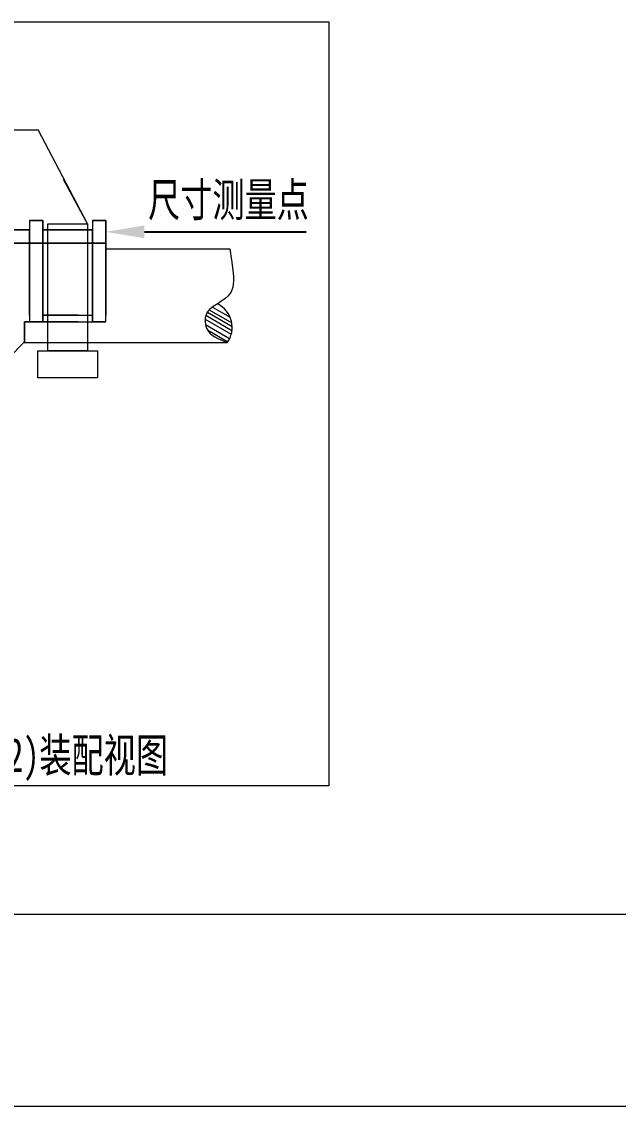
# Model space of a CAD drawing. Header units: inches. Extents: x 47316 to 59086, y 3141 to 11743.
# Drawn here: x 54471.3 to 54533.3, y 9458.1 to 9570.9 of the extents above; entities that cross this region are included whole.
import ezdxf

# ---------------------------------------------------------------- set-up
doc = ezdxf.new("R2010")
doc.units = ezdxf.units.IN
doc.header["$MEASUREMENT"] = 0
doc.styles.get("Standard").update_dxf_attribs({"font": ''})
doc.styles.add('仿宋', font='仿宋_GB2312.ttf', dxfattribs={"width": 0.7})
doc.styles.get('Standard').set_extended_font_data('SimSun')

msp = doc.modelspace()

# ---------------------------------------------------------------- linework, layer by layer
at = {"color": 0, "lineweight": 15}
for p, q in [((54387.23, 9570.9), (54503.23, 9570.9)), ((54503.23, 9570.9), (54503.23, 9491.4)), ((54474.03, 9536.68), (54474.03, 9549.87)), ((54474.03, 9549.87), (54478.14, 9549.87)), ((54478.14, 9549.87), (54478.14, 9536.68)), ((54480.06, 9547.27), (54492.94, 9547.27)), ((54490.46, 9540.36), (54493.17, 9538.79)), ((54490.62, 9540.69), (54493.19, 9539.2)), ((54490.81, 9540.94), (54493.14, 9539.59)), ((54491.15, 9541.22), (54492.98, 9540.16)), ((54490.38, 9539.96), (54493.09, 9538.39)), ((54490.41, 9539.42), (54492.93, 9537.96)), ((54490.63, 9538.84), (54492.73, 9537.61)), ((54471.54, 9537.52), (54492.67, 9537.52)), ((54472.98, 9533.85), (54472.98, 9536.68)), ((54472.98, 9536.68), (54479.19, 9536.68)), ((54478.14, 9536.68), (54474.03, 9536.68)), ((54479.19, 9536.68), (54479.19, 9533.85)), ((54479.19, 9533.85), (54472.98, 9533.85)), ((54503.23, 9491.4), (54387.23, 9491.4)), ((50267.93, 9478.08), (57367.93, 9478.08)), ((50247.93, 9458.08), (57387.93, 9458.08))]:
    msp.add_line(p, q, dxfattribs=at)
at = {"color": 0, "linetype": 'ByBlock', "lineweight": 15}
for p in [(54442.02, 9559.64), (54478.14, 9549.87)]:
    msp.add_line(p, (54473.02, 9559.64), dxfattribs=at)
at = {"color": 0, "linetype": 'ByBlock', "lineweight": 15, "ltscale": 0.7}
msp.add_line((54478.14, 9549.87), (54475.66, 9554.5), dxfattribs=at)
at = {"color": 0, "lineweight": 15, "ltscale": 0.085}
for p, q in [((54472.13, 9550.23), (54472.13, 9547.86)), ((54472.13, 9550.23), (54472.13, 9547.86)), ((54473.52, 9547.86), (54473.52, 9550.23)), ((54473.52, 9550.23), (54473.52, 9547.86)), ((54478.67, 9550.23), (54478.67, 9547.86)), ((54478.67, 9550.23), (54478.67, 9547.86)), ((54480.06, 9550.23), (54480.06, 9547.86)), ((54480.06, 9547.86), (54480.06, 9550.23))]:
    msp.add_line(p, q, dxfattribs=at)
at = {"color": 0, "lineweight": 15, "ltscale": 0.05}
for p, q in [((54472.13, 9550.23), (54473.52, 9550.23)), ((54473.52, 9550.23), (54472.13, 9550.23)), ((54473.52, 9550.23), (54472.13, 9550.23)), ((54478.67, 9550.23), (54480.06, 9550.23)), ((54480.06, 9550.23), (54478.67, 9550.23)), ((54480.06, 9550.23), (54478.67, 9550.23)), ((54472.13, 9547.86), (54472.13, 9549.25)), ((54478.67, 9547.86), (54478.67, 9549.25)), ((54472.13, 9547.86), (54473.52, 9547.86)), ((54473.52, 9547.86), (54472.13, 9547.86)), ((54478.67, 9547.86), (54480.06, 9547.86)), ((54480.06, 9547.86), (54478.67, 9547.86)), ((54472.13, 9539.68), (54473.52, 9539.68)), ((54473.52, 9539.68), (54472.13, 9539.68)), ((54478.67, 9539.68), (54480.06, 9539.68)), ((54480.06, 9539.68), (54478.67, 9539.68))]:
    msp.add_line(p, q, dxfattribs=at)
at = {"color": 0, "lineweight": 15, "ltscale": 0.034829}
for p, q in [((54472.13, 9550.23), (54472.13, 9549.26)), ((54478.67, 9550.23), (54478.67, 9549.26))]:
    msp.add_line(p, q, dxfattribs=at)
at = {"color": 0, "lineweight": 15, "ltscale": 0.325}
for p, q in [((54472.13, 9549.25), (54463.07, 9549.25)), ((54463.07, 9549.25), (54472.13, 9549.25)), ((54472.13, 9549.25), (54463.07, 9549.25))]:
    msp.add_line(p, q, dxfattribs=at)
at = {"color": 0, "lineweight": 15, "ltscale": 0.13125}
for p, q in [((54473.52, 9549.25), (54478.67, 9549.26)), ((54478.67, 9549.26), (54473.52, 9549.25)), ((54478.67, 9549.26), (54473.52, 9549.25)), ((54473.52, 9549.25), (54478.67, 9549.26)), ((54478.67, 9549.26), (54473.52, 9549.25)), ((54473.52, 9549.25), (54478.67, 9549.26)), ((54478.67, 9549.26), (54473.52, 9549.25)), ((54478.67, 9547.86), (54473.52, 9547.86)), ((54473.52, 9547.86), (54478.67, 9547.86)), ((54473.52, 9540.37), (54478.67, 9540.37)), ((54477.18, 9540.37), (54473.52, 9540.37)), ((54473.52, 9539.68), (54478.67, 9539.68)), ((54477.18, 9539.68), (54473.52, 9539.68))]:
    msp.add_line(p, q, dxfattribs=at)
at = {"color": 7, "lineweight": -2}
msp.add_line((54484.06, 9549.04), (54500.89, 9549.04), dxfattribs=at)
at = {"color": 0, "lineweight": 15, "ltscale": 0.3625}
for p, q in [((54472.13, 9547.86), (54462.03, 9547.86)), ((54462.03, 9547.86), (54472.13, 9547.86))]:
    msp.add_line(p, q, dxfattribs=at)
at = {"color": 0, "lineweight": 15, "ltscale": 0.26875}
for p, q in [((54472.13, 9547.86), (54472.13, 9540.37)), ((54472.13, 9540.37), (54472.13, 9547.86)), ((54473.52, 9547.86), (54473.52, 9540.37)), ((54473.52, 9540.37), (54473.52, 9547.86)), ((54478.67, 9547.86), (54478.67, 9540.37)), ((54478.67, 9547.86), (54478.67, 9540.37)), ((54478.67, 9540.37), (54478.67, 9547.86)), ((54480.06, 9540.37), (54480.06, 9547.86)), ((54480.06, 9547.86), (54480.06, 9540.37))]:
    msp.add_line(p, q, dxfattribs=at)
at = {"color": 0, "lineweight": 15, "ltscale": 0.29375}
msp.add_line((54472.13, 9547.86), (54472.13, 9539.68), dxfattribs=at)
at = {"color": 0, "lineweight": 15, "ltscale": 0.025}
for p, q in [((54472.13, 9540.37), (54472.13, 9539.68)), ((54472.13, 9540.37), (54472.13, 9539.68)), ((54473.52, 9539.68), (54473.52, 9540.37)), ((54473.52, 9540.37), (54473.52, 9539.68)), ((54478.67, 9540.37), (54478.67, 9539.68)), ((54478.67, 9540.37), (54478.67, 9539.68)), ((54478.67, 9539.68), (54478.67, 9540.37)), ((54480.06, 9539.68), (54480.06, 9540.37)), ((54480.06, 9539.68), (54480.06, 9540.37))]:
    msp.add_line(p, q, dxfattribs=at)
at = {"color": 0, "lineweight": 15, "ltscale": 0.01875}
for p, q in [((54472.13, 9539.68), (54471.6, 9539.68)), ((54471.6, 9539.68), (54472.13, 9539.68))]:
    msp.add_line(p, q, dxfattribs=at)
at = {"color": 0, "lineweight": 15, "ltscale": 0.075}
for p, q in [((54471.6, 9539.68), (54471.6, 9537.59)), ((54471.6, 9537.59), (54471.6, 9539.68))]:
    msp.add_line(p, q, dxfattribs=at)
at = {"color": 0, "lineweight": 15, "ltscale": 0.084854}
for p, q in [((54471.6, 9537.59), (54469.93, 9535.91)), ((54469.93, 9535.91), (54471.6, 9537.59))]:
    msp.add_line(p, q, dxfattribs=at)
at = {"color": 0, "lineweight": 15}
msp.add_arc((54490.47, 9539.11), 2.72, 324.2145, 63.1893, dxfattribs=at)
msp.add_open_spline([(54492.94, 9547.27), (54493.24, 9545.18), (54493.81, 9541.91), (54490.31, 9541.53), (54490.3, 9538.46), (54491.78, 9537.88), (54492.67, 9537.52)], degree=3, knots=[0.516391, 0.516391, 0.516391, 0.516391, 1.924837, 4.641504, 6.04058, 8.225016, 8.225016, 8.225016, 8.225016], dxfattribs=at)
at = {"color": 7, "lineweight": -2}
msp.add_solid([(54484.06, 9548.38), (54480.06, 9549.04), (54484.06, 9549.71)], dxfattribs=at)

# ---------------------------------------------------------------- texts
at = {"color": 0, "linetype": 'ByBlock', "lineweight": 15, "width": 0.7}
msp.add_text('尺寸测量点', height=3.5, dxfattribs=at).set_placement((54484.45, 9550.64))
at = {"color": 0, "linetype": 'ByBlock', "lineweight": 15, "style": '仿宋', "width": 0.7}
msp.add_text('(EB12)装配视图', height=3.5, dxfattribs=at).set_placement((54463.15, 9492.86))

doc.saveas('drawing.dxf')
